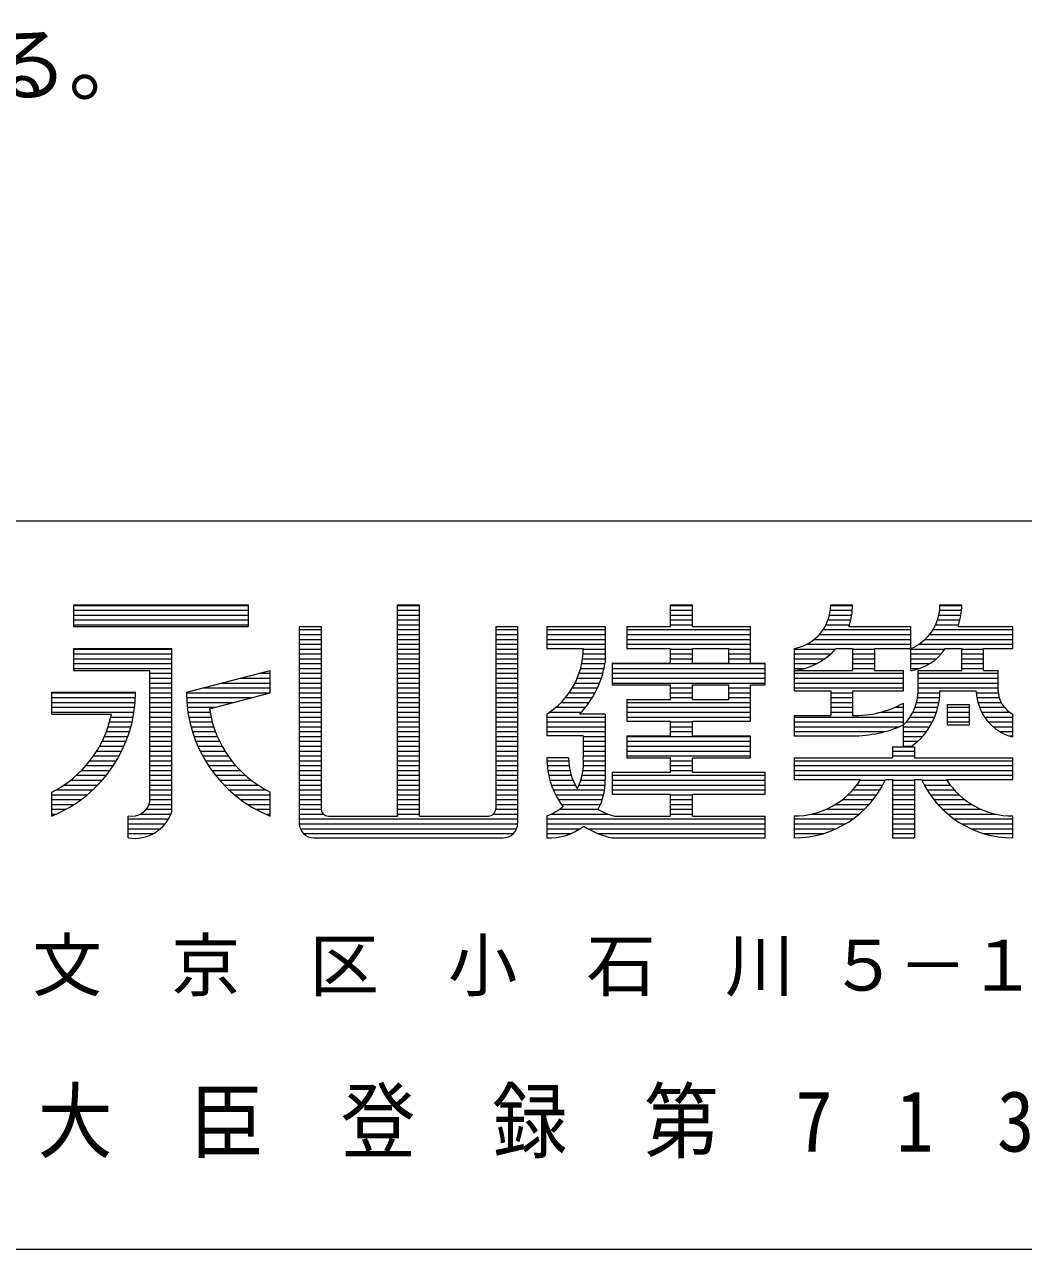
# Model space of a CAD drawing. Units: millimetres at full size, sheet at 1:200. Extents: x -919659 to 1109242, y -84607 to 904409.
# Drawn here: x -63212 to -56008, y -84607 to -75776 of the extents above; entities that cross this region are included whole.
import ezdxf
from ezdxf.enums import TextEntityAlignment as Align

# ---------------------------------------------------------------- set-up
doc = ezdxf.new("R2010")
doc.units = ezdxf.units.MM
doc.header["$LTSCALE"] = 200
doc.layers.add('0-F_通り芯', color=7, linetype='Continuous', lineweight=9)
doc.layers.add('7-8_', color=7, linetype='Continuous', lineweight=9)
doc.styles.add('ＭＳ ゴシック', font='')
doc.styles.get('ＭＳ ゴシック').set_extended_font_data('MS Gothic')

msp = doc.modelspace()

# ---------------------------------------------------------------- linework, layer by layer
at = {"layer": '7-8_', "color": 5, "lineweight": 5}
for p, q in [((1673.6, -79356.6), (-113726.4, -79356.6)), ((1673.6, -84606.6), (-113726.4, -84606.6))]:
    msp.add_line(p, q, dxfattribs=at)
at = {"layer": '7-8_', "color": 3, "lineweight": 13}
for p, q in [((-62858.2, -79959.3), (-62858.2, -80116.8)), ((-62858.2, -79959.3), (-61598.2, -79959.3)), ((-61598.2, -79959.3), (-61598.2, -80116.8)), ((-60521.9, -81481.8), (-60521.9, -79959.3)), ((-60521.9, -79959.3), (-60364.4, -79959.3)), ((-60364.4, -81481.8), (-60364.4, -79959.3)), ((-58553.2, -79959.3), (-58395.7, -79959.3)), ((-58553.2, -80116.8), (-58553.2, -79959.3)), ((-58395.7, -80116.8), (-58395.7, -79959.3)), ((-57398.2, -79959.3), (-57240.7, -79959.3)), ((-56610.7, -79959.3), (-56453.2, -79959.3)), ((-62858.2, -80116.8), (-61598.2, -80116.8)), ((-61230.7, -80116.8), (-61230.7, -81534.3)), ((-61230.7, -80116.8), (-61073.2, -80116.8)), ((-61073.2, -80116.8), (-61073.2, -81429.3)), ((-59813.2, -80116.8), (-59813.2, -81429.3)), ((-59813.2, -80116.8), (-59655.7, -80116.8)), ((-59655.7, -80116.8), (-59655.7, -81534.3)), ((-59445.7, -80116.8), (-59025.7, -80116.8)), ((-59445.7, -80116.8), (-59445.7, -80274.3)), ((-59025.7, -80116.8), (-59025.7, -80379.2)), ((-58868.2, -80116.8), (-58553.2, -80116.8)), ((-58868.2, -80116.8), (-58868.2, -80274.3)), ((-58395.7, -80116.8), (-57975.7, -80116.8)), ((-57975.7, -80379.2), (-57975.7, -80116.8)), ((-57267.4, -80116.8), (-56820.7, -80116.8)), ((-56820.7, -80433.5), (-56820.7, -80116.8)), ((-56479.9, -80116.8), (-56085.7, -80116.8)), ((-56085.7, -80274.3), (-56085.7, -80116.8)), ((-62858.2, -80274.3), (-62149.4, -80274.3)), ((-62858.2, -80274.3), (-62858.2, -80431.8)), ((-62149.4, -81451.1), (-62149.4, -80274.3)), ((-59445.7, -80274.3), (-59183.2, -80274.3)), ((-58868.2, -80274.3), (-58553.2, -80274.3)), ((-58553.2, -80379.2), (-58553.2, -80274.3)), ((-58395.7, -80274.3), (-58133.2, -80274.3)), ((-58395.7, -80379.2), (-58395.7, -80274.3)), ((-58133.2, -80379.2), (-58133.2, -80274.3)), ((-57660.7, -80274.3), (-57660.7, -80578.8)), ((-57359.2, -80274.3), (-57240.7, -80274.3)), ((-57240.7, -80274.3), (-57240.7, -80431.8)), ((-57083.1, -80274.3), (-56820.7, -80274.3)), ((-57083.1, -80274.3), (-57083.1, -80431.8)), ((-56571.8, -80274.3), (-56453.2, -80274.3)), ((-56453.2, -80431.8), (-56453.2, -80274.3)), ((-56295.7, -80274.3), (-56085.7, -80274.3)), ((-56295.7, -80431.8), (-56295.7, -80274.3)), ((-62858.2, -80431.8), (-62307, -80431.8)), ((-62307, -81377.3), (-62307, -80431.8)), ((-62044.5, -80589.3), (-61440.7, -80431.8)), ((-61440.7, -80594.5), (-61440.7, -80431.8)), ((-58973.2, -80379.2), (-58553.2, -80379.2)), ((-58973.2, -80379.2), (-58973.2, -80536.8)), ((-58395.7, -80379.2), (-58133.2, -80379.2)), ((-57975.7, -80379.2), (-57870.7, -80379.2)), ((-57870.7, -80536.8), (-57870.7, -80379.2)), ((-57660.7, -80431.8), (-57240.7, -80431.8)), ((-57083.1, -80431.8), (-56873.2, -80431.8)), ((-56873.2, -80578.8), (-56873.2, -80431.8)), ((-56820.7, -80431.8), (-56810.1, -80431.8)), ((-56768.2, -80578.8), (-56768.2, -80431.8)), ((-56768.2, -80431.8), (-56453.2, -80431.8)), ((-56295.7, -80431.8), (-56190.7, -80431.8)), ((-56190.7, -80578.8), (-56190.7, -80431.8)), ((-63015.7, -80589.3), (-62412, -80589.3)), ((-63015.7, -80746.8), (-63015.7, -80589.3)), ((-61878, -80708.6), (-61440.7, -80594.5)), ((-58973.2, -80536.8), (-58553.2, -80536.8)), ((-58553.2, -80641.8), (-58553.2, -80536.8)), ((-58395.7, -80536.8), (-58133.2, -80536.8)), ((-58395.7, -80641.8), (-58395.7, -80536.8)), ((-58133.2, -80641.8), (-58133.2, -80536.8)), ((-57975.7, -80536.8), (-57870.7, -80536.8)), ((-57975.7, -80799.3), (-57975.7, -80536.8)), ((-57660.7, -80578.8), (-57398.2, -80578.8)), ((-57398.2, -80578.8), (-57398.2, -80757.3)), ((-57240.7, -80578.8), (-57240.7, -80757.3)), ((-57240.7, -80578.8), (-56873.2, -80578.8)), ((-56610.7, -80578.8), (-56348.1, -80578.8)), ((-58868.2, -80641.8), (-58553.2, -80641.8)), ((-58868.2, -80641.8), (-58868.2, -80799.3)), ((-58395.7, -80641.8), (-58133.2, -80641.8)), ((-56873.2, -80983), (-56873.2, -80668)), ((-56558.2, -80678.5), (-56558.2, -80825.5)), ((-56558.2, -80678.5), (-56400.7, -80678.5)), ((-56400.7, -80678.5), (-56400.7, -80825.5)), ((-63015.7, -80746.8), (-62585, -80746.8)), ((-59445.7, -80746.8), (-59445.7, -80904.3)), ((-59025.7, -80746.8), (-59208.6, -80746.8)), ((-59025.7, -80746.8), (-59025.7, -81219.3)), ((-57660.7, -80757.3), (-57398.2, -80757.3)), ((-57660.7, -80757.3), (-57660.7, -80904.3)), ((-56085.7, -80912.1), (-56085.7, -80746.8)), ((-58868.2, -80799.3), (-58553.2, -80799.3)), ((-58553.2, -80904.3), (-58553.2, -80799.3)), ((-58395.7, -80799.3), (-57975.7, -80799.3)), ((-58395.7, -80904.3), (-58395.7, -80799.3)), ((-56558.2, -80825.5), (-56400.7, -80825.5)), ((-59183.2, -80904.3), (-59445.7, -80904.3)), ((-59183.2, -80904.3), (-59183.2, -81061.8)), ((-58868.2, -80904.3), (-58553.2, -80904.3)), ((-58868.2, -80904.3), (-58868.2, -81061.8)), ((-58395.7, -80904.3), (-57975.7, -80904.3)), ((-57975.7, -81061.8), (-57975.7, -80904.3)), ((-57660.7, -80904.3), (-57240.7, -80904.3)), ((-56112, -80904.3), (-56085.7, -80904.3)), ((-59288.2, -81061.8), (-59445.7, -81061.8)), ((-58868.2, -81061.8), (-58553.2, -81061.8)), ((-58553.2, -81166.8), (-58553.2, -81061.8)), ((-58395.7, -81166.8), (-58395.7, -81061.8)), ((-58395.7, -81061.8), (-57975.7, -81061.8)), ((-57660.7, -81061.8), (-56951.9, -81061.8)), ((-56951.9, -80983), (-56951.9, -81061.8)), ((-56951.9, -80983), (-56794.4, -80983)), ((-56794.4, -80983), (-56794.4, -81061.8)), ((-56794.4, -81061.8), (-56085.7, -81061.8)), ((-56085.7, -81219.3), (-56085.7, -81061.8)), ((-58973.2, -81166.8), (-58553.2, -81166.8)), ((-58973.2, -81166.8), (-58973.2, -81324.3)), ((-58395.7, -81166.8), (-57870.7, -81166.8)), ((-57870.7, -81324.3), (-57870.7, -81166.8)), ((-56794.4, -81219.3), (-56742.6, -81219.3)), ((-56794.4, -81219.3), (-56794.4, -81639.3)), ((-56563.5, -81219.3), (-56085.7, -81219.3)), ((-63015.7, -81481.8), (-63015.7, -81309.3)), ((-61440.7, -81481.8), (-61440.7, -81309.3)), ((-58973.2, -81324.3), (-58553.2, -81324.3)), ((-58553.2, -81481.8), (-58553.2, -81324.3)), ((-58395.7, -81324.3), (-57870.7, -81324.3)), ((-58395.7, -81481.8), (-58395.7, -81324.3)), ((-59330.1, -81412.3), (-59330.1, -81414.7)), ((-62464.5, -81639.3), (-62464.5, -81481.8)), ((-61020.7, -81481.8), (-60521.9, -81481.8)), ((-60364.4, -81481.8), (-59865.7, -81481.8)), ((-59445.7, -81481.5), (-59445.7, -81639.3)), ((-59075.4, -81432.4), (-59075.4, -81433.9)), ((-58956.2, -81481.8), (-58553.2, -81481.8)), ((-58395.7, -81481.8), (-57870.7, -81481.8)), ((-57870.7, -81639.3), (-57870.7, -81481.8)), ((-57660.7, -81481.8), (-57660.7, -81639.3)), ((-56085.7, -81639.3), (-56085.7, -81481.8)), ((-59181.8, -81556.3), (-59176.8, -81556.3)), ((-61125.7, -81639.3), (-59760.7, -81639.3)), ((-59445.7, -81639.3), (-59408, -81639.3)), ((-58973.2, -81639.3), (-57870.7, -81639.3)), ((-56951.9, -81639.3), (-56794.4, -81639.3))]:
    msp.add_line(p, q, dxfattribs=at)
at = {"layer": '7-8_'}
for p, q in [((-62858.2, -79963.3), (-61598.2, -79963.3)), ((-62858.2, -79998.3), (-61598.2, -79998.3)), ((-60521.9, -79963.3), (-60364.4, -79963.3)), ((-60521.9, -79998.3), (-60364.4, -79998.3)), ((-58553.2, -79963.3), (-58395.7, -79963.3)), ((-58553.2, -79998.3), (-58395.7, -79998.3)), ((-57400.6, -79998.3), (-57242.3, -79998.3)), ((-57398.2, -79963.3), (-57240.7, -79963.3)), ((-56612.8, -79998.3), (-56454.8, -79998.3)), ((-56610.7, -79963.3), (-56453.2, -79963.3)), ((-62858.2, -80033.3), (-61598.2, -80033.3)), ((-62858.2, -80068.3), (-61598.2, -80068.3)), ((-60521.9, -80033.3), (-60364.4, -80033.3)), ((-60521.9, -80068.3), (-60364.4, -80068.3)), ((-58553.2, -80033.3), (-58395.7, -80033.3)), ((-58553.2, -80068.3), (-58395.7, -80068.3)), ((-57417.3, -80068.3), (-57253.3, -80068.3)), ((-57406.9, -80033.3), (-57246.5, -80033.3)), ((-56628.2, -80068.3), (-56465.8, -80068.3)), ((-56618.6, -80033.3), (-56459, -80033.3)), ((-62858.2, -80103.3), (-61598.2, -80103.3)), ((-61230.7, -80138.3), (-61073.2, -80138.3)), ((-61230.7, -80173.3), (-61073.2, -80173.3)), ((-60521.9, -80103.3), (-60364.4, -80103.3)), ((-60521.9, -80138.3), (-60364.4, -80138.3)), ((-60521.9, -80173.3), (-60364.4, -80173.3)), ((-59813.2, -80138.3), (-59655.7, -80138.3)), ((-59813.2, -80173.3), (-59655.7, -80173.3)), ((-59445.7, -80138.3), (-59025.7, -80138.3)), ((-59445.7, -80173.3), (-59025.7, -80173.3)), ((-58868.2, -80138.3), (-57975.7, -80138.3)), ((-58868.2, -80173.3), (-57975.7, -80173.3)), ((-58553.2, -80103.3), (-58395.7, -80103.3)), ((-57480.2, -80173.3), (-56820.7, -80173.3)), ((-57452.9, -80138.3), (-56820.7, -80138.3)), ((-57432.4, -80103.3), (-57262.9, -80103.3)), ((-56685.6, -80173.3), (-56085.7, -80173.3)), ((-56661, -80138.3), (-56085.7, -80138.3)), ((-56642.2, -80103.3), (-56475.4, -80103.3)), ((-61230.7, -80208.3), (-61073.2, -80208.3)), ((-61230.7, -80243.3), (-61073.2, -80243.3)), ((-60521.9, -80208.3), (-60364.4, -80208.3)), ((-60521.9, -80243.3), (-60364.4, -80243.3)), ((-59813.2, -80208.3), (-59655.7, -80208.3)), ((-59813.2, -80243.3), (-59655.7, -80243.3)), ((-59445.7, -80208.3), (-59025.7, -80208.3)), ((-59445.7, -80243.3), (-59025.7, -80243.3)), ((-58868.2, -80208.3), (-57975.7, -80208.3)), ((-58868.2, -80243.3), (-57975.7, -80243.3)), ((-57570.5, -80243.3), (-56820.7, -80243.3)), ((-57517.1, -80208.3), (-56820.7, -80208.3)), ((-56762.4, -80243.3), (-56085.7, -80243.3)), ((-56718.1, -80208.3), (-56085.7, -80208.3)), ((-62858.2, -80278.3), (-62149.4, -80278.3)), ((-62858.2, -80313.3), (-62149.4, -80313.3)), ((-62858.2, -80348.3), (-62149.4, -80348.3)), ((-61230.7, -80278.3), (-61073.2, -80278.3)), ((-61230.7, -80313.3), (-61073.2, -80313.3)), ((-61230.7, -80348.3), (-61073.2, -80348.3)), ((-60521.9, -80278.3), (-60364.4, -80278.3)), ((-60521.9, -80313.3), (-60364.4, -80313.3)), ((-60521.9, -80348.3), (-60364.4, -80348.3)), ((-59813.2, -80278.3), (-59655.7, -80278.3)), ((-59813.2, -80313.3), (-59655.7, -80313.3)), ((-59813.2, -80348.3), (-59655.7, -80348.3)), ((-59188.2, -80348.3), (-59025.7, -80348.3)), ((-59184.6, -80313.3), (-59025.7, -80313.3)), ((-59183.2, -80278.3), (-59025.7, -80278.3)), ((-58553.2, -80278.3), (-58395.7, -80278.3)), ((-58553.2, -80313.3), (-58395.7, -80313.3)), ((-58553.2, -80348.3), (-58395.7, -80348.3)), ((-58133.2, -80278.3), (-57975.7, -80278.3)), ((-58133.2, -80313.3), (-57975.7, -80313.3)), ((-58133.2, -80348.3), (-57975.7, -80348.3)), ((-57660.7, -80278.3), (-57362.8, -80278.3)), ((-57660.7, -80313.3), (-57397.6, -80313.3)), ((-57660.7, -80348.3), (-57441.1, -80348.3)), ((-57240.7, -80278.3), (-57083.1, -80278.3)), ((-57240.7, -80313.3), (-57083.1, -80313.3)), ((-57240.7, -80348.3), (-57083.1, -80348.3)), ((-56820.7, -80278.3), (-56574.4, -80278.3)), ((-56820.7, -80313.3), (-56601.4, -80313.3)), ((-56820.7, -80348.3), (-56636.4, -80348.3)), ((-56453.2, -80278.3), (-56295.7, -80278.3)), ((-56453.2, -80313.3), (-56295.7, -80313.3)), ((-56453.2, -80348.3), (-56295.7, -80348.3)), ((-62858.2, -80383.3), (-62149.4, -80383.3)), ((-62858.2, -80418.3), (-62149.4, -80418.3)), ((-61230.7, -80383.3), (-61073.2, -80383.3)), ((-61230.7, -80418.3), (-61073.2, -80418.3)), ((-60521.9, -80383.3), (-60364.4, -80383.3)), ((-60521.9, -80418.3), (-60364.4, -80418.3)), ((-59813.2, -80383.3), (-59655.7, -80383.3)), ((-59813.2, -80418.3), (-59655.7, -80418.3)), ((-59202.1, -80418.3), (-59032.8, -80418.3)), ((-59194, -80383.3), (-59026.3, -80383.3)), ((-58973.2, -80383.3), (-57870.7, -80383.3)), ((-58973.2, -80418.3), (-57870.7, -80418.3)), ((-57660.7, -80383.3), (-57498.3, -80383.3)), ((-57660.7, -80418.3), (-57585.9, -80418.3)), ((-57240.7, -80383.3), (-57083.1, -80383.3)), ((-57240.7, -80418.3), (-57083.1, -80418.3)), ((-56820.7, -80383.3), (-56683.9, -80383.3)), ((-56820.7, -80418.3), (-56758.1, -80418.3)), ((-56453.2, -80383.3), (-56295.7, -80383.3)), ((-56453.2, -80418.3), (-56295.7, -80418.3)), ((-62307, -80453.3), (-62149.4, -80453.3)), ((-62307, -80488.3), (-62149.4, -80488.3)), ((-62307, -80523.3), (-62149.4, -80523.3)), ((-61791.5, -80523.3), (-61440.7, -80523.3)), ((-61657.3, -80488.3), (-61440.7, -80488.3)), ((-61523.1, -80453.3), (-61440.7, -80453.3)), ((-61230.7, -80453.3), (-61073.2, -80453.3)), ((-61230.7, -80488.3), (-61073.2, -80488.3)), ((-61230.7, -80523.3), (-61073.2, -80523.3)), ((-60521.9, -80453.3), (-60364.4, -80453.3)), ((-60521.9, -80488.3), (-60364.4, -80488.3)), ((-60521.9, -80523.3), (-60364.4, -80523.3)), ((-59813.2, -80453.3), (-59655.7, -80453.3)), ((-59813.2, -80488.3), (-59655.7, -80488.3)), ((-59813.2, -80523.3), (-59655.7, -80523.3)), ((-59242, -80523.3), (-59064.5, -80523.3)), ((-59226, -80488.3), (-59051.9, -80488.3)), ((-59212.8, -80453.3), (-59041.4, -80453.3)), ((-58973.2, -80453.3), (-57870.7, -80453.3)), ((-58973.2, -80488.3), (-57870.7, -80488.3)), ((-58973.2, -80523.3), (-57870.7, -80523.3)), ((-57660.7, -80453.3), (-56873.2, -80453.3)), ((-57660.7, -80488.3), (-56873.2, -80488.3)), ((-57660.7, -80523.3), (-56873.2, -80523.3)), ((-56768.2, -80453.3), (-56190.7, -80453.3)), ((-56768.2, -80488.3), (-56190.7, -80488.3)), ((-56768.2, -80523.3), (-56190.7, -80523.3)), ((-63015.7, -80593.3), (-62412, -80593.3)), ((-62307, -80558.3), (-62149.4, -80558.3)), ((-62307, -80593.3), (-62149.4, -80593.3)), ((-62044.4, -80593.3), (-61440.7, -80593.3)), ((-61925.6, -80558.3), (-61440.7, -80558.3)), ((-61230.7, -80558.3), (-61073.2, -80558.3)), ((-61230.7, -80593.3), (-61073.2, -80593.3)), ((-60521.9, -80558.3), (-60364.4, -80558.3)), ((-60521.9, -80593.3), (-60364.4, -80593.3)), ((-59813.2, -80558.3), (-59655.7, -80558.3)), ((-59813.2, -80593.3), (-59655.7, -80593.3)), ((-59283.7, -80593.3), (-59096.7, -80593.3)), ((-59261.1, -80558.3), (-59079.4, -80558.3)), ((-58553.2, -80558.3), (-58395.7, -80558.3)), ((-58553.2, -80593.3), (-58395.7, -80593.3)), ((-58133.2, -80558.3), (-57975.7, -80558.3)), ((-58133.2, -80593.3), (-57975.7, -80593.3)), ((-57660.7, -80558.3), (-56873.2, -80558.3)), ((-57398.2, -80593.3), (-57240.7, -80593.3)), ((-56768.5, -80593.3), (-56610.9, -80593.3)), ((-56768.2, -80558.3), (-56190.7, -80558.3)), ((-56347.7, -80593.3), (-56189.8, -80593.3)), ((-63015.7, -80628.3), (-62412.7, -80628.3)), ((-63015.7, -80663.3), (-62414.8, -80663.3)), ((-63015.7, -80698.3), (-62418.1, -80698.3)), ((-62307, -80628.3), (-62149.4, -80628.3)), ((-62307, -80663.3), (-62149.4, -80663.3)), ((-62307, -80698.3), (-62149.4, -80698.3)), ((-62043.6, -80628.3), (-61570, -80628.3)), ((-62041.6, -80663.3), (-61704.2, -80663.3)), ((-62038.2, -80698.3), (-61838.3, -80698.3)), ((-61230.7, -80628.3), (-61073.2, -80628.3)), ((-61230.7, -80663.3), (-61073.2, -80663.3)), ((-61230.7, -80698.3), (-61073.2, -80698.3)), ((-60521.9, -80628.3), (-60364.4, -80628.3)), ((-60521.9, -80663.3), (-60364.4, -80663.3)), ((-60521.9, -80698.3), (-60364.4, -80698.3)), ((-59813.2, -80628.3), (-59655.7, -80628.3)), ((-59813.2, -80663.3), (-59655.7, -80663.3)), ((-59813.2, -80698.3), (-59655.7, -80698.3)), ((-59379.3, -80698.3), (-59165.9, -80698.3)), ((-59341.7, -80663.3), (-59139.6, -80663.3)), ((-59310.3, -80628.3), (-59116.7, -80628.3)), ((-58868.2, -80663.3), (-57975.7, -80663.3)), ((-58868.2, -80698.3), (-57975.7, -80698.3)), ((-58553.2, -80628.3), (-58395.7, -80628.3)), ((-58133.2, -80628.3), (-57975.7, -80628.3)), ((-57398.2, -80628.3), (-57240.7, -80628.3)), ((-57398.2, -80663.3), (-57240.7, -80663.3)), ((-57398.2, -80698.3), (-57240.7, -80698.3)), ((-56935.4, -80698.3), (-56873.2, -80698.3)), ((-56789.6, -80698.3), (-56625.2, -80698.3)), ((-56778.7, -80663.3), (-56617.9, -80663.3)), ((-56771.7, -80628.3), (-56613.1, -80628.3)), ((-56558.2, -80698.3), (-56400.7, -80698.3)), ((-56344, -80628.3), (-56182.9, -80628.3)), ((-56336.6, -80663.3), (-56168.9, -80663.3)), ((-56325.3, -80698.3), (-56145.7, -80698.3)), ((-63015.7, -80733.3), (-62422.8, -80733.3)), ((-62589.6, -80768.3), (-62428.7, -80768.3)), ((-62307, -80733.3), (-62149.4, -80733.3)), ((-62307, -80768.3), (-62149.4, -80768.3)), ((-62033.6, -80733.3), (-61873.9, -80733.3)), ((-62027.6, -80768.3), (-61866.8, -80768.3)), ((-61230.7, -80733.3), (-61073.2, -80733.3)), ((-61230.7, -80768.3), (-61073.2, -80768.3)), ((-60521.9, -80733.3), (-60364.4, -80733.3)), ((-60521.9, -80768.3), (-60364.4, -80768.3)), ((-59813.2, -80733.3), (-59655.7, -80733.3)), ((-59813.2, -80768.3), (-59655.7, -80768.3)), ((-59445.7, -80768.3), (-59025.7, -80768.3)), ((-59425, -80733.3), (-59195.9, -80733.3)), ((-58868.2, -80733.3), (-57975.7, -80733.3)), ((-58868.2, -80768.3), (-57975.7, -80768.3)), ((-57660.7, -80768.3), (-56873.2, -80768.3)), ((-57398.2, -80733.3), (-57240.7, -80733.3)), ((-57037.1, -80733.3), (-56873.2, -80733.3)), ((-56825.3, -80768.3), (-56648.2, -80768.3)), ((-56804.9, -80733.3), (-56635.2, -80733.3)), ((-56558.2, -80733.3), (-56400.7, -80733.3)), ((-56558.2, -80768.3), (-56400.7, -80768.3)), ((-56309.7, -80733.3), (-56107.8, -80733.3)), ((-56289.1, -80768.3), (-56085.7, -80768.3)), ((-62621.3, -80873.3), (-62454.9, -80873.3)), ((-62609, -80838.3), (-62444.7, -80838.3)), ((-62598.4, -80803.3), (-62436.1, -80803.3)), ((-62307, -80803.3), (-62149.4, -80803.3)), ((-62307, -80838.3), (-62149.4, -80838.3)), ((-62307, -80873.3), (-62149.4, -80873.3)), ((-62020.3, -80803.3), (-61857.9, -80803.3)), ((-62011.6, -80838.3), (-61847.4, -80838.3)), ((-62001.5, -80873.3), (-61835.1, -80873.3)), ((-61230.7, -80803.3), (-61073.2, -80803.3)), ((-61230.7, -80838.3), (-61073.2, -80838.3)), ((-61230.7, -80873.3), (-61073.2, -80873.3)), ((-60521.9, -80803.3), (-60364.4, -80803.3)), ((-60521.9, -80838.3), (-60364.4, -80838.3)), ((-60521.9, -80873.3), (-60364.4, -80873.3)), ((-59813.2, -80803.3), (-59655.7, -80803.3)), ((-59813.2, -80838.3), (-59655.7, -80838.3)), ((-59813.2, -80873.3), (-59655.7, -80873.3)), ((-59445.7, -80803.3), (-59025.7, -80803.3)), ((-59445.7, -80838.3), (-59025.7, -80838.3)), ((-59445.7, -80873.3), (-59025.7, -80873.3)), ((-58553.2, -80803.3), (-58395.7, -80803.3)), ((-58553.2, -80838.3), (-58395.7, -80838.3)), ((-58553.2, -80873.3), (-58395.7, -80873.3)), ((-57660.7, -80803.3), (-56873.2, -80803.3)), ((-57660.7, -80838.3), (-56903, -80838.3)), ((-57660.7, -80873.3), (-57006.9, -80873.3)), ((-56873.2, -80838.3), (-56683.9, -80838.3)), ((-56873.2, -80873.3), (-56707.5, -80873.3)), ((-56852, -80803.3), (-56664.3, -80803.3)), ((-56558.2, -80803.3), (-56400.7, -80803.3)), ((-56262.3, -80803.3), (-56085.7, -80803.3)), ((-56227.1, -80838.3), (-56085.7, -80838.3)), ((-56178.7, -80873.3), (-56085.7, -80873.3)), ((-62651.6, -80943.3), (-62479.5, -80943.3)), ((-62635.5, -80908.3), (-62466.4, -80908.3)), ((-62307, -80908.3), (-62149.4, -80908.3)), ((-62307, -80943.3), (-62149.4, -80943.3)), ((-61990, -80908.3), (-61820.9, -80908.3)), ((-61976.9, -80943.3), (-61804.8, -80943.3)), ((-61230.7, -80908.3), (-61073.2, -80908.3)), ((-61230.7, -80943.3), (-61073.2, -80943.3)), ((-60521.9, -80908.3), (-60364.4, -80908.3)), ((-60521.9, -80943.3), (-60364.4, -80943.3)), ((-59813.2, -80908.3), (-59655.7, -80908.3)), ((-59813.2, -80943.3), (-59655.7, -80943.3)), ((-59183.2, -80908.3), (-59025.7, -80908.3)), ((-59183.2, -80943.3), (-59025.7, -80943.3)), ((-58868.2, -80908.3), (-57975.7, -80908.3)), ((-58868.2, -80943.3), (-57975.7, -80943.3)), ((-56873.2, -80908.3), (-56735.9, -80908.3)), ((-56873.2, -80943.3), (-56770.3, -80943.3)), ((-56099.6, -80908.3), (-56085.7, -80908.3)), ((-62713.3, -81048.3), (-62528.6, -81048.3)), ((-62690.4, -81013.3), (-62510.5, -81013.3)), ((-62669.8, -80978.3), (-62494.2, -80978.3)), ((-62307, -80978.3), (-62149.4, -80978.3)), ((-62307, -81013.3), (-62149.4, -81013.3)), ((-62307, -81048.3), (-62149.4, -81048.3)), ((-61962.2, -80978.3), (-61786.6, -80978.3)), ((-61945.9, -81013.3), (-61766.1, -81013.3)), ((-61927.8, -81048.3), (-61743, -81048.3)), ((-61230.7, -80978.3), (-61073.2, -80978.3)), ((-61230.7, -81013.3), (-61073.2, -81013.3)), ((-61230.7, -81048.3), (-61073.2, -81048.3)), ((-60521.9, -80978.3), (-60364.4, -80978.3)), ((-60521.9, -81013.3), (-60364.4, -81013.3)), ((-60521.9, -81048.3), (-60364.4, -81048.3)), ((-59813.2, -80978.3), (-59655.7, -80978.3)), ((-59813.2, -81013.3), (-59655.7, -81013.3)), ((-59813.2, -81048.3), (-59655.7, -81048.3)), ((-59183.2, -80978.3), (-59025.7, -80978.3)), ((-59183.2, -81013.3), (-59025.7, -81013.3)), ((-59183.2, -81048.3), (-59025.7, -81048.3)), ((-58868.2, -80978.3), (-57975.7, -80978.3)), ((-58868.2, -81013.3), (-57975.7, -81013.3)), ((-58868.2, -81048.3), (-57975.7, -81048.3)), ((-56951.9, -81013.3), (-56794.4, -81013.3)), ((-56951.9, -81048.3), (-56794.4, -81048.3)), ((-56873.2, -80978.3), (-56812.8, -80978.3)), ((-62768, -81118.3), (-62570.5, -81118.3)), ((-62739.1, -81083.3), (-62548.6, -81083.3)), ((-62307, -81083.3), (-62149.4, -81083.3)), ((-62307, -81118.3), (-62149.4, -81118.3)), ((-61907.8, -81083.3), (-61717.3, -81083.3)), ((-61885.9, -81118.3), (-61688.4, -81118.3)), ((-61230.7, -81083.3), (-61073.2, -81083.3)), ((-61230.7, -81118.3), (-61073.2, -81118.3)), ((-60521.9, -81083.3), (-60364.4, -81083.3)), ((-60521.9, -81118.3), (-60364.4, -81118.3)), ((-59813.2, -81083.3), (-59655.7, -81083.3)), ((-59813.2, -81118.3), (-59655.7, -81118.3)), ((-59445.3, -81083.3), (-59287.7, -81083.3)), ((-59443, -81118.3), (-59284.5, -81118.3)), ((-59183.2, -81083.3), (-59025.7, -81083.3)), ((-59183.2, -81118.3), (-59025.7, -81118.3)), ((-58553.2, -81083.3), (-58395.7, -81083.3)), ((-58553.2, -81118.3), (-58395.7, -81118.3)), ((-57660.7, -81083.3), (-56085.7, -81083.3)), ((-57660.7, -81118.3), (-56085.7, -81118.3)), ((-62879, -81223.3), (-62650.6, -81223.3)), ((-62837.1, -81188.3), (-62621.3, -81188.3)), ((-62800.4, -81153.3), (-62594.7, -81153.3)), ((-62307, -81153.3), (-62149.4, -81153.3)), ((-62307, -81188.3), (-62149.4, -81188.3)), ((-62307, -81223.3), (-62149.4, -81223.3)), ((-61861.7, -81153.3), (-61655.9, -81153.3)), ((-61835, -81188.3), (-61619.2, -81188.3)), ((-61805.8, -81223.3), (-61577.4, -81223.3)), ((-61230.7, -81153.3), (-61073.2, -81153.3)), ((-61230.7, -81188.3), (-61073.2, -81188.3)), ((-61230.7, -81223.3), (-61073.2, -81223.3)), ((-60521.9, -81153.3), (-60364.4, -81153.3)), ((-60521.9, -81188.3), (-60364.4, -81188.3)), ((-60521.9, -81223.3), (-60364.4, -81223.3)), ((-59813.2, -81153.3), (-59655.7, -81153.3)), ((-59813.2, -81188.3), (-59655.7, -81188.3)), ((-59813.2, -81223.3), (-59655.7, -81223.3)), ((-59438.5, -81153.3), (-59278.4, -81153.3)), ((-59432, -81188.3), (-59269.2, -81188.3)), ((-59423.1, -81223.3), (-59256.8, -81223.3)), ((-59200.5, -81223.3), (-59025.5, -81223.3)), ((-59191.1, -81188.3), (-59025.7, -81188.3)), ((-59184.9, -81153.3), (-59025.7, -81153.3)), ((-58973.2, -81188.3), (-57870.7, -81188.3)), ((-58973.2, -81223.3), (-57870.7, -81223.3)), ((-58553.2, -81153.3), (-58395.7, -81153.3)), ((-57660.7, -81153.3), (-56085.7, -81153.3)), ((-57660.7, -81188.3), (-56085.7, -81188.3)), ((-57185.4, -81223.3), (-57005.7, -81223.3)), ((-56951.9, -81223.3), (-56794.4, -81223.3)), ((-56740.7, -81223.3), (-56561, -81223.3)), ((-62985.1, -81293.3), (-62718.6, -81293.3)), ((-62927.5, -81258.3), (-62682.8, -81258.3)), ((-62307, -81258.3), (-62149.4, -81258.3)), ((-62307, -81293.3), (-62149.4, -81293.3)), ((-61773.5, -81258.3), (-61528.9, -81258.3)), ((-61737.8, -81293.3), (-61471.3, -81293.3)), ((-61230.7, -81258.3), (-61073.2, -81258.3)), ((-61230.7, -81293.3), (-61073.2, -81293.3)), ((-60521.9, -81258.3), (-60364.4, -81258.3)), ((-60521.9, -81293.3), (-60364.4, -81293.3)), ((-59813.2, -81258.3), (-59655.7, -81258.3)), ((-59813.2, -81293.3), (-59655.7, -81293.3)), ((-59412, -81258.3), (-59240.9, -81258.3)), ((-59398.3, -81293.3), (-59029.1, -81293.3)), ((-59227.1, -81283.1), (-59224.9, -81283.1)), ((-59213.4, -81258.3), (-59025.8, -81258.3)), ((-58973.2, -81258.3), (-57870.7, -81258.3)), ((-58973.2, -81293.3), (-57870.7, -81293.3)), ((-57238.9, -81293.3), (-57043.4, -81293.3)), ((-57210, -81258.3), (-57023.3, -81258.3)), ((-56951.9, -81258.3), (-56794.4, -81258.3)), ((-56951.9, -81293.3), (-56794.4, -81293.3)), ((-56723.1, -81258.3), (-56536.4, -81258.3)), ((-56703, -81293.3), (-56507.5, -81293.3)), ((-63015.7, -81328.3), (-62758.3, -81328.3)), ((-63015.7, -81363.3), (-62803, -81363.3)), ((-63015.7, -81398.3), (-62853.8, -81398.3)), ((-62313.7, -81398.3), (-62149.4, -81398.3)), ((-62307, -81328.3), (-62149.4, -81328.3)), ((-62307, -81363.3), (-62149.4, -81363.3)), ((-61698.1, -81328.3), (-61440.7, -81328.3)), ((-61653.4, -81363.3), (-61440.7, -81363.3)), ((-61602.6, -81398.3), (-61440.7, -81398.3)), ((-61230.7, -81328.3), (-61073.2, -81328.3)), ((-61230.7, -81363.3), (-61073.2, -81363.3)), ((-61230.7, -81398.3), (-61073.2, -81398.3)), ((-60521.9, -81328.3), (-60364.4, -81328.3)), ((-60521.9, -81363.3), (-60364.4, -81363.3)), ((-60521.9, -81398.3), (-60364.4, -81398.3)), ((-59813.2, -81328.3), (-59655.7, -81328.3)), ((-59813.2, -81363.3), (-59655.7, -81363.3)), ((-59813.2, -81398.3), (-59655.7, -81398.3)), ((-59382, -81328.3), (-59035.5, -81328.3)), ((-59362.7, -81363.3), (-59045.3, -81363.3)), ((-59340.1, -81398.3), (-59058.6, -81398.3)), ((-58553.2, -81328.3), (-58395.7, -81328.3)), ((-58553.2, -81363.3), (-58395.7, -81363.3)), ((-58553.2, -81398.3), (-58395.7, -81398.3)), ((-57364.7, -81398.3), (-57121.5, -81398.3)), ((-57314.1, -81363.3), (-57092.1, -81363.3)), ((-57273.1, -81328.3), (-57066.2, -81328.3)), ((-56951.9, -81328.3), (-56794.4, -81328.3)), ((-56951.9, -81363.3), (-56794.4, -81363.3)), ((-56951.9, -81398.3), (-56794.4, -81398.3)), ((-56680.2, -81328.3), (-56473.3, -81328.3)), ((-56654.3, -81363.3), (-56432.3, -81363.3)), ((-56624.9, -81398.3), (-56381.6, -81398.3)), ((-63015.7, -81433.3), (-62912.8, -81433.3)), ((-63015.7, -81468.3), (-62983.7, -81468.3)), ((-62464.5, -81503.3), (-62173.7, -81503.3)), ((-62377.7, -81468.3), (-62156, -81468.3)), ((-62334.5, -81433.3), (-62149.4, -81433.3)), ((-61543.5, -81433.3), (-61440.7, -81433.3)), ((-61472.7, -81468.3), (-61440.7, -81468.3)), ((-61230.7, -81433.3), (-61073, -81433.3)), ((-61230.7, -81468.3), (-61055.8, -81468.3)), ((-61230.7, -81503.3), (-59655.7, -81503.3)), ((-60521.9, -81433.3), (-60364.4, -81433.3)), ((-60521.9, -81468.3), (-60364.4, -81468.3)), ((-59830.6, -81468.3), (-59655.7, -81468.3)), ((-59813.4, -81433.3), (-59655.7, -81433.3)), ((-59445.7, -81503.3), (-57870.7, -81503.3)), ((-59414.5, -81468.3), (-59005, -81468.3)), ((-59354.5, -81433.3), (-59075.4, -81433.3)), ((-58553.2, -81433.3), (-58395.7, -81433.3)), ((-58553.2, -81468.3), (-58395.7, -81468.3)), ((-57660.7, -81503.3), (-57238.4, -81503.3)), ((-57537.8, -81468.3), (-57193.5, -81468.3)), ((-57431.4, -81433.3), (-57155, -81433.3)), ((-56951.9, -81433.3), (-56794.4, -81433.3)), ((-56951.9, -81468.3), (-56794.4, -81468.3)), ((-56951.9, -81503.3), (-56794.4, -81503.3)), ((-56591.4, -81433.3), (-56315, -81433.3)), ((-56552.9, -81468.3), (-56208.6, -81468.3)), ((-56508, -81503.3), (-56085.7, -81503.3)), ((-62464.5, -81538.3), (-62198.3, -81538.3)), ((-62464.5, -81573.3), (-62232.4, -81573.3)), ((-61230.6, -81538.3), (-59655.8, -81538.3)), ((-61223.2, -81573.3), (-59663.2, -81573.3)), ((-59445.7, -81538.3), (-57870.7, -81538.3)), ((-59445.7, -81573.3), (-59205.6, -81573.3)), ((-59148.9, -81573.3), (-57870.7, -81573.3)), ((-57660.7, -81538.3), (-57292, -81538.3)), ((-57660.7, -81573.3), (-57358.7, -81573.3)), ((-56951.9, -81538.3), (-56794.4, -81538.3)), ((-56951.9, -81573.3), (-56794.4, -81573.3)), ((-56454.4, -81538.3), (-56085.7, -81538.3)), ((-56387.6, -81573.3), (-56085.7, -81573.3)), ((-62464.5, -81608.3), (-62283, -81608.3)), ((-61200.2, -81608.3), (-59686.2, -81608.3)), ((-59445.7, -81608.3), (-59271.1, -81608.3)), ((-59076.6, -81608.3), (-57870.7, -81608.3)), ((-57660.7, -81608.3), (-57451.2, -81608.3)), ((-56951.9, -81608.3), (-56794.4, -81608.3)), ((-56295.2, -81608.3), (-56085.7, -81608.3))]:
    msp.add_line(p, q, dxfattribs=at)
at = {"layer": '7-8_', "color": 3, "lineweight": 13}
for points in [[(-57660.7, -81061.8), (-57660.7, -81219.3), (-57182.8, -81219.3)], [(-57003.8, -81219.3), (-56951.9, -81219.3), (-56951.9, -81639.3)]]:
    msp.add_lwpolyline(points, dxfattribs=at)
for centre, radius, start, end in [((-57718.5, -79959.3), 320.2, 280.38884, 359.99998), ((-57718.5, -79959.3), 477.7, 340.75121, 359.99998), ((-56950, -79960.5), 339.3, 292.40663, 0.21315), ((-56931, -79959.3), 477.7, 340.75121, 359.99998), ((-59739.7, -80274.3), 556.5, 301.89075, 359.99998), ((-57718.5, -79959.3), 477.7, 278.50186, 318.75035), ((-56874.8, -80074.7), 362.9, 278.5787, 326.63454), ((-59691.7, -80277), 673.7, 315.79504, 351.26917), ((-63373.5, -80589.3), 961.5, 291.84558, 359.99998), ((-61082.9, -80589.3), 961.5, 179.99998, 248.15437), ((-57109.6, -80579.2), 341.4, 313.82301, 0.07433), ((-57105.4, -80579.4), 494.7, 305.31711, 0.06989), ((-55999, -80573.8), 349.3, 181.67966, 255.62384), ((-55995.2, -80573.4), 195.6, 181.57503, 242.43567), ((-61082.9, -80589.3), 804, 188.53702, 243.57684), ((-57223.6, -80026.1), 731.3, 268.66603, 298.63475), ((-63373.5, -80589.3), 804, 296.42308, 348.70363), ((-57240.7, -80007.4), 896.8, 269.99995, 294.18945), ((-58856.5, -81061.8), 589.1, 179.99997, 216.50334), ((-58856.5, -81061.8), 431.6, 179.99998, 210.8461), ((-59589.1, -81099.9), 407.6, 333.29083, 5.36307), ((-59426.9, -81238.1), 401.6, 331.06335, 2.68524), ((-57660.7, -80915.6), 566.1, 269.99997, 327.56419), ((-57660.7, -80915.6), 723.6, 269.99997, 335.18933), ((-56085.7, -80915.6), 723.6, 204.81061, 269.99998), ((-56085.7, -80915.6), 566.1, 212.43576, 269.99998), ((-62441.1, -81345.9), 137.8, 260.26021, 346.82906), ((-59589.1, -81099.9), 407.6, 290.59113, 309.43773), ((-62419.2, -81357.2), 285.7, 260.89102, 340.80656), ((-61020.7, -81429.3), 52.5, 179.99998, 269.99997), ((-59865.7, -81429.3), 52.5, 269.99995, 359.99998), ((-58887.4, -81138.4), 350.2, 237.53156, 258.67174), ((-61125.7, -81534.3), 105, 179.99997, 269.99997), ((-59760.7, -81534.3), 105, 269.99995, 359.99997), ((-59426.9, -81238.1), 401.6, 267.31471, 307.60474), ((-58856.5, -81061.8), 589.1, 237.06821, 258.5788)]:
    msp.add_arc(centre, radius, start, end, dxfattribs=at)

# ---------------------------------------------------------------- texts
at = {"layer": '0-F_通り芯', "style": 'ＭＳ ゴシック'}
msp.add_text('特記無き外壁基礎はFWとする。', height=439.9, dxfattribs=at).set_placement((-70693.5, -76412.8), align=Align.BOTTOM_LEFT)
at = {"layer": '7-8_', "style": 'ＭＳ ゴシック'}
msp.add_text('東  京  都  文  京  区  小  石  川 ５－１３－１１', height=366.6, dxfattribs=at).set_placement((-66150.7, -82850.6), align=Align.BOTTOM_LEFT)
at = {"layer": '7-8_', "insert": (-63116.3, -83950.1), "char_height": 439.9, "attachment_point": 7, "style": 'ＭＳ ゴシック'}
msp.add_mtext('\\T1.35;\\W0.9;大\\~臣\\~登\\~録\\~第\\~7\\~1\\~3\\~7\\~1\\~号', dxfattribs=at)

doc.saveas('drawing.dxf')
